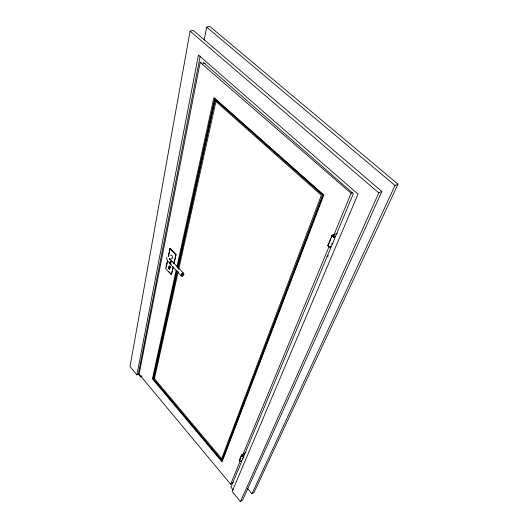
<?xml version="1.0" encoding="UTF-8"?>
<svg xmlns="http://www.w3.org/2000/svg" width="528" height="528" viewBox="0 0 528 528"><rect width="100%" height="100%" fill="white"/><g stroke="black" fill="none" stroke-linecap="round" stroke-linejoin="round"><path stroke-width="0.79" d="M169.712 267.861L169.554 269.254L168.769 268.409L169.508 266.119L170.32 266.99L169.712 267.861L170.405 267.584L169.844 267.94M169.706 259.367L169.402 258.443L171.58 261.01M166.723 257.36L166.848 259.301M136.871 374.887L198.436 55.011L357.997 194.139L232.168 491.495L240.425 501.6L242.609 500.128L381.876 191.473L193.235 30.373L190.087 31.132L130.013 366.491L136.871 374.887L138.323 374.141L200.198 56.08M204.158 40.088L206.692 27.139L209.755 26.4L397.987 184.153L254.093 492.36L251.955 493.805L247.315 488.209M201.452 62.073L200.171 62.429L139.121 374.167L230.611 484.222L233.31 482.407M142.065 376.22L140.626 376.959L140.95 375.342M202.95 63.974L203.273 62.357L353.357 193.637L327.155 256.456L328.475 255.803M173.204 267.736L171.389 274.758L165.739 268.679L167.548 259.822M168.208 256.601L170.155 248.285L176.035 254.483L174.035 263.835M166.32 267.049L167.594 260.792M168.557 256.1L170.155 248.285M171.389 274.758L173.105 266.726M173.791 263.518L176.035 254.483M176.2 270.052L152.414 378.853L222.057 461.908L323.789 195.043L213.906 97.588L176.906 266.831M176.834 270.93L153.12 378.82L222.031 460.944L323.248 194.931L214.698 98.63L177.54 267.709M177.184 270.97L153.41 378.899L221.826 460.423L322.641 194.971L214.975 99.409L177.896 267.749M177.362 271.313L153.569 379.163L154.453 378.682L178.193 271.669M178.075 268.092L215.008 100.683L321.354 195.202L221.252 459.815L222.136 459.241L154.453 378.682M178.728 269.26L216.031 101.099M169.798 269.082L169.013 268.237L169.198 266.31M168.769 268.409L169.448 267.122M241.487 460.924L241.177 461.551L240.405 461.637L239.29 460.33L241.685 454.654L242.926 454.496L329.135 246.345M330.818 246.418L330.475 247.084L329.432 247.111L327.763 245.566L332.178 235.026L333.854 234.96L351.12 193.274L352.618 192.595M241.25 460.858L240.405 461.419L239.527 460.39L241.613 455.347L242.464 454.793L243.342 455.822L242.491 456.377L241.613 455.347M328.409 244.9L329.347 242.623M329.974 241.098L330.911 238.821M331.538 237.303L332.442 235.264L334.151 235.739L334.594 236.458L334.323 236.98L333.498 236.999L332.165 235.785M230.611 484.222L240.214 461.036M327.155 256.456L230.901 487.205L233.171 489.977M240.425 501.6L378.8 192.872L381.876 191.473M251.955 493.805L395.01 185.506L397.987 184.153M169.653 262.607L170.953 260.918L171.613 260.964L171.699 261.73M170.168 261.617L169.778 263.353L170.452 263.347M170.24 263.234L170.729 262.225L172.207 261.591M239.29 460.33L240.002 459.446M239.527 460.39L239.771 459.901M330.488 246.325L330.218 246.847L329.406 246.866L328.093 245.659M327.763 245.566L328.112 244.9M170.524 255.479L171.039 254.998L171.937 255.519L172.861 257.954L169.91 259.472M169.145 267.254L168.947 266.482L169.448 266.079L170.26 266.95M242.022 458.759L243.91 457.525M246.022 452.476L242.458 454.575L243.586 455.888L243.276 456.515L242.497 456.595L241.369 455.281M331.089 244.167L333.208 243.111M337.326 233.257L333.227 235.006L334.93 236.551L334.58 237.217L333.531 237.244L331.828 235.693M169.013 268.237L170.405 267.61M169.508 266.119L169.204 266.251L170.016 267.122M203.94 63.492L205.372 63.089M181.988 275.715L181.335 275.682L181.229 274.949L181.731 273.94L182.549 273.253L183.203 273.286L183.308 274.025M183.48 273.946L183.355 273.088L172.352 261.393L171.587 261.34L170.643 262.132L170.214 264.172L181.183 275.88L181.942 275.92M183.355 273.088L182.596 273.049L181.645 273.854L181.183 275.88M170.214 264.172L170.98 264.224M170.366 263.98L171.026 264.02M206.692 27.139L395.01 185.506M190.087 31.132L378.8 192.872M200.171 62.429L351.12 193.274M169.851 248.549L175.672 254.687M167.831 261.188L169.811 263.307M169.072 268.277L169.858 269.122M168.59 271.405L171.706 274.751M138.323 374.141L140.626 376.959M172.352 261.393L172.491 262.264M182.332 274.58L181.83 275.59L181.936 276.322L182.589 276.355L183.909 274.659L183.803 273.926L182.332 274.58"/></g></svg>
